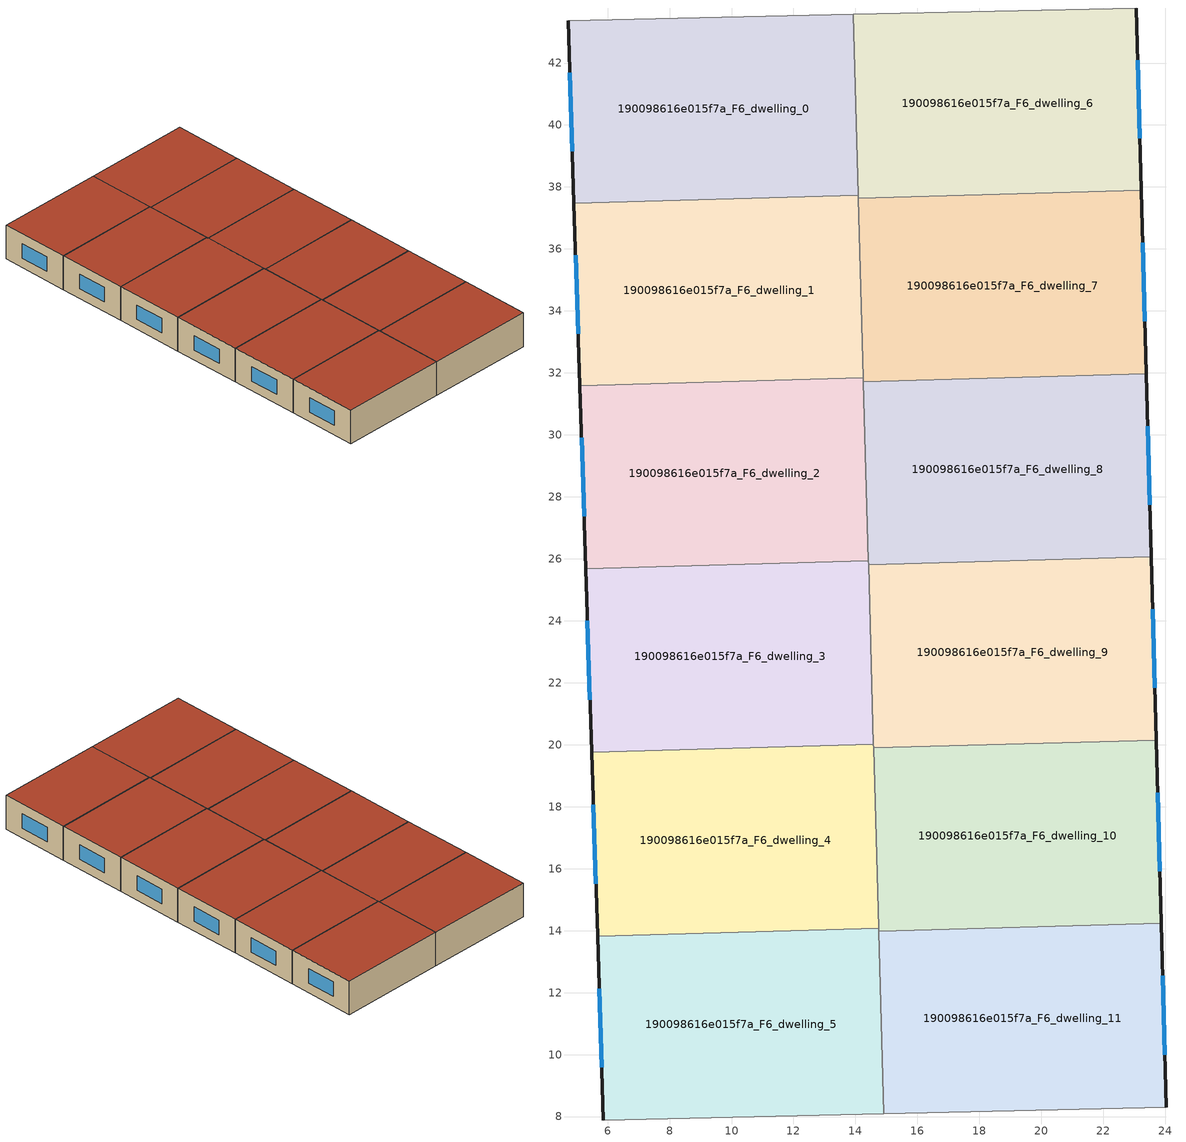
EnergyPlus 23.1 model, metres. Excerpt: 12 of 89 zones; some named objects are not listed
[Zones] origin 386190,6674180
190098616e015f7a_F6_dwelling_0
 floor to 190098616e015f7a_F5_dwelling_0 (EU_floor_Construction): 13.93,43.57 14.09,37.73 4.92,37.47 4.73,43.37 z18
 wall outside (EU_wall_Construction): 4.73,43.37 4.92,37.47 z18:21
 wall adiabatic (EU_wall_Construction): 13.93,43.57 4.73,43.37 z18:21
 wall to 190098616e015f7a_F6_dwelling_1 (EU_wall_Construction): 4.92,37.47 14.09,37.73 z18:21
 wall to 190098616e015f7a_F6_dwelling_6 (EU_wall_Construction): 14.09,37.73 13.93,43.57 z18:21
 window (EU_Window_Construction): 4.78,41.68 4.86,39.16 z18.86:20.14
 roof outside (EU_roof_Construction): 14.09,37.73 13.93,43.57 4.73,43.37 4.92,37.47 z21
190098616e015f7a_F6_dwelling_1
 floor to 190098616e015f7a_F5_dwelling_1 (EU_floor_Construction): 14.09,37.73 14.26,31.84 5.1,31.59 4.92,37.47 z18
 wall outside (EU_wall_Construction): 4.92,37.47 5.1,31.59 z18:21
 wall to 190098616e015f7a_F6_dwelling_2 (EU_wall_Construction): 5.1,31.59 14.26,31.84 z18:21
 wall to 190098616e015f7a_F6_dwelling_7 (EU_wall_Construction): 14.26,31.84 14.1,37.63 z18:21
 wall to 190098616e015f7a_F6_dwelling_6 (EU_wall_Construction): 14.1,37.64 14.09,37.73 z18:21
 window (EU_Window_Construction): 4.97,35.79 5.05,33.27 z18.86:20.14
 roof outside (EU_roof_Construction): 14.26,31.84 14.09,37.73 4.92,37.47 5.1,31.59 z21
190098616e015f7a_F6_dwelling_10
 floor to 190098616e015f7a_F5_dwelling_10 (EU_floor_Construction): 23.71,20.15 23.87,14.23 14.75,13.98 14.59,19.9 z18
 wall outside (EU_wall_Construction): 23.87,14.23 23.71,20.15 z18:21
 wall to 190098616e015f7a_F6_dwelling_9 (EU_wall_Construction): 23.71,20.15 14.59,19.9 z18:21
 wall to 190098616e015f7a_F6_dwelling_11 (EU_wall_Construction): 14.75,13.98 23.87,14.23 z18:21
 wall to 190098616e015f7a_F6_dwelling_4 (EU_wall_Construction): 14.59,19.9 14.75,14.07 z18:21
 wall to 190098616e015f7a_F6_dwelling_5 (EU_wall_Construction): 14.75,14.07 14.75,13.98 z18:21
 window (EU_Window_Construction): 23.83,15.92 23.76,18.46 z18.86:20.14
 roof outside (EU_roof_Construction): 23.87,14.23 23.71,20.15 14.59,19.9 14.75,13.98 z21
190098616e015f7a_F6_dwelling_11
 floor to 190098616e015f7a_F5_dwelling_11 (EU_floor_Construction): 23.87,14.23 24.03,8.3 14.91,8.09 14.75,13.98 z18
 wall outside (EU_wall_Construction): 24.03,8.3 23.87,14.23 z18:21
 wall adiabatic (EU_wall_Construction): 14.91,8.09 24.03,8.3 z18:21
 wall to 190098616e015f7a_F6_dwelling_5 (EU_wall_Construction): 14.75,13.98 14.91,8.09 z18:21
 window (EU_Window_Construction): 23.99,9.99 23.92,12.54 z18.86:20.14
 roof outside (EU_roof_Construction): 24.03,8.3 23.87,14.23 14.75,13.98 14.91,8.09 z21
190098616e015f7a_F6_dwelling_2
 floor to 190098616e015f7a_F5_dwelling_2 (EU_floor_Construction): 14.26,31.84 14.42,25.94 5.3,25.68 5.1,31.59 z18
 wall outside (EU_wall_Construction): 5.1,31.59 5.3,25.68 z18:21
 wall to 190098616e015f7a_F6_dwelling_3 (EU_wall_Construction): 5.3,25.68 14.42,25.94 z18:21
 wall to 190098616e015f7a_F6_dwelling_8 (EU_wall_Construction): 14.42,25.94 14.26,31.72 z18:21
 wall to 190098616e015f7a_F6_dwelling_7 (EU_wall_Construction): 14.26,31.72 14.26,31.84 z18:21
 window (EU_Window_Construction): 5.16,29.9 5.24,27.37 z18.86:20.14
 roof outside (EU_roof_Construction): 14.42,25.94 14.26,31.84 5.1,31.59 5.3,25.68 z21
190098616e015f7a_F6_dwelling_3
 floor to 190098616e015f7a_F5_dwelling_3 (EU_floor_Construction): 14.42,25.94 14.58,20.01 5.49,19.76 5.3,25.68 z18
 wall outside (EU_wall_Construction): 5.3,25.68 5.49,19.76 z18:21
 wall to 190098616e015f7a_F6_dwelling_4 (EU_wall_Construction): 5.49,19.76 14.58,20.01 z18:21
 wall to 190098616e015f7a_F6_dwelling_9 (EU_wall_Construction): 14.58,20.01 14.42,25.81 z18:21
 wall to 190098616e015f7a_F6_dwelling_8 (EU_wall_Construction): 14.42,25.81 14.42,25.94 z18:21
 window (EU_Window_Construction): 5.35,23.99 5.43,21.46 z18.86:20.14
 roof outside (EU_roof_Construction): 14.58,20.01 14.42,25.94 5.3,25.68 5.49,19.76 z21
190098616e015f7a_F6_dwelling_4
 floor to 190098616e015f7a_F5_dwelling_4 (EU_floor_Construction): 14.58,20.01 14.74,14.07 5.68,13.82 5.49,19.76 z18
 wall outside (EU_wall_Construction): 5.49,19.76 5.68,13.82 z18:21
 wall to 190098616e015f7a_F6_dwelling_5 (EU_wall_Construction): 5.68,13.82 14.74,14.07 z18:21
 wall to 190098616e015f7a_F6_dwelling_9 (EU_wall_Construction): 14.59,19.9 14.58,20.01 z18:21
 window (EU_Window_Construction): 5.54,18.07 5.62,15.52 z18.86:20.14
 roof outside (EU_roof_Construction): 14.74,14.07 14.58,20.01 5.49,19.76 5.68,13.82 z21
190098616e015f7a_F6_dwelling_5
 floor to 190098616e015f7a_F5_dwelling_5 (EU_floor_Construction): 14.74,14.07 14.91,8.09 5.87,7.89 5.68,13.82 z18
 wall outside (EU_wall_Construction): 5.68,13.82 5.87,7.89 z18:21
 wall adiabatic (EU_wall_Construction): 5.87,7.89 14.91,8.09 z18:21
 window (EU_Window_Construction): 5.73,12.13 5.81,9.59 z18.86:20.14
 roof outside (EU_roof_Construction): 14.91,8.09 14.74,14.07 5.68,13.82 5.87,7.89 z21
190098616e015f7a_F6_dwelling_6
 floor to 190098616e015f7a_F5_dwelling_6 (EU_floor_Construction): 23.06,43.78 23.22,37.89 14.1,37.63 13.93,43.57 z18
 wall outside (EU_wall_Construction): 23.22,37.89 23.06,43.78 z18:21
 wall adiabatic (EU_wall_Construction): 23.06,43.78 13.93,43.57 z18:21
 wall to 190098616e015f7a_F6_dwelling_7 (EU_wall_Construction): 14.1,37.63 23.22,37.89 z18:21
 window (EU_Window_Construction): 23.17,39.57 23.1,42.09 z18.86:20.14
 roof outside (EU_roof_Construction): 23.22,37.89 23.06,43.78 13.93,43.57 14.1,37.63 z21
190098616e015f7a_F6_dwelling_7
 floor to 190098616e015f7a_F5_dwelling_7 (EU_floor_Construction): 23.22,37.89 23.38,31.97 14.26,31.72 14.1,37.63 z18
 wall outside (EU_wall_Construction): 23.38,31.97 23.22,37.89 z18:21
 wall to 190098616e015f7a_F6_dwelling_8 (EU_wall_Construction): 14.26,31.72 23.38,31.97 z18:21
 window (EU_Window_Construction): 23.34,33.66 23.27,36.2 z18.86:20.14
 roof outside (EU_roof_Construction): 23.38,31.97 23.22,37.89 14.1,37.63 14.26,31.72 z21
190098616e015f7a_F6_dwelling_8
 floor to 190098616e015f7a_F5_dwelling_8 (EU_floor_Construction): 23.38,31.97 23.55,26.06 14.42,25.81 14.26,31.72 z18
 wall outside (EU_wall_Construction): 23.55,26.06 23.38,31.97 z18:21
 wall to 190098616e015f7a_F6_dwelling_9 (EU_wall_Construction): 14.42,25.81 23.55,26.06 z18:21
 window (EU_Window_Construction): 23.5,27.75 23.43,30.28 z18.86:20.14
 roof outside (EU_roof_Construction): 23.55,26.06 23.38,31.97 14.26,31.72 14.42,25.81 z21
190098616e015f7a_F6_dwelling_9
 floor to 190098616e015f7a_F5_dwelling_9 (EU_floor_Construction): 23.55,26.06 23.71,20.15 14.59,19.9 14.42,25.81 z18
 wall outside (EU_wall_Construction): 23.71,20.15 23.55,26.06 z18:21
 window (EU_Window_Construction): 23.66,21.84 23.59,24.37 z18.86:20.14
 roof outside (EU_roof_Construction): 23.71,20.15 23.55,26.06 14.42,25.81 14.59,19.9 z21
[Building]
EU S2 Campaign: North Axis=0; Terrain=City; Solar Distribution=FullExterior
[Site:Location]
Helsinki-Vantaa.AP: Latitude=60.317; Longitude=24.963; Time Zone=2; Elevation=54.6
[SizingPeriod:WeatherFileDays]
AnnualSizingPeriod: Begin Month=1; Begin Day of Month=1; End Month=12; End Day of Month=31; Day of Week for Start Day=Monday; Use Weather File Daylight Saving Period=No; Use Weather File Rain and Snow Indicators=No
[MATERIAL]
EU_InternalMass_Material: Roughness=MediumRough; Thickness=0.1; Conductivity=1; Density=1800; Specific Heat=900; Thermal Absorptance=0.9; Solar Absorptance=0.7; Visible Absorptance=0.7
[MATERIAL:NOMASS] Roughness=MediumRough; Thermal Absorptance=0.9; Solar Absorptance=0.7; Visible Absorptance=0.7
Name | Thermal Resistance
EU_wall_NoMass | 1.10183
EU_roof_NoMass; EU_floor_NoMass | 1.70606
[WINDOWMATERIAL:SIMPLEGLAZINGSYSTEM]
EU_Window_SimpleGlazing: UFactor=3.11035; Solar Heat Gain Coefficient=0.8; Visible Transmittance=0.8
[CONSTRUCTION]
EU_wall_Construction: EU_wall_NoMass
EU_roof_Construction: EU_roof_NoMass
EU_floor_Construction: EU_floor_NoMass
EU_Window_Construction: EU_Window_SimpleGlazing
EU_InternalMass_Construction: EU_InternalMass_Material
[ZONE] Type=1; Multiplier=1; Ceiling Height=autocalculate; Floor Area=autocalculate; Part of Total Floor Area=Yes
Name | Volume
190098616e015f7a_F6_dwelling_0 | 161.958
190098616e015f7a_F6_dwelling_1 | 161.945
190098616e015f7a_F6_dwelling_10 | 161.974
190098616e015f7a_F6_dwelling_11 | 161.971
190098616e015f7a_F6_dwelling_2 | 161.955
190098616e015f7a_F6_dwelling_3 | 161.96
190098616e015f7a_F6_dwelling_4 | 161.966
190098616e015f7a_F6_dwelling_5 | 161.938
190098616e015f7a_F6_dwelling_6 | 161.949
190098616e015f7a_F6_dwelling_7 | 161.977
190098616e015f7a_F6_dwelling_8 | 161.961
190098616e015f7a_F6_dwelling_9 | 161.973
[INTERNALMASS] Construction=EU_InternalMass_Construction
Name | Zone or ZoneList | Surface Area
190098616e015f7a_F6_dwelling_0_EU_InternalMass | 190098616e015f7a_F6_dwelling_0 | 53.9865
190098616e015f7a_F6_dwelling_1_EU_InternalMass | 190098616e015f7a_F6_dwelling_1 | 53.982
190098616e015f7a_F6_dwelling_2_EU_InternalMass | 190098616e015f7a_F6_dwelling_2 | 53.9848
190098616e015f7a_F6_dwelling_3_EU_InternalMass | 190098616e015f7a_F6_dwelling_3 | 53.9861
190098616e015f7a_F6_dwelling_4_EU_InternalMass | 190098616e015f7a_F6_dwelling_4 | 53.9885
190098616e015f7a_F6_dwelling_5_EU_InternalMass | 190098616e015f7a_F6_dwelling_5 | 53.9795
190098616e015f7a_F6_dwelling_6_EU_InternalMass | 190098616e015f7a_F6_dwelling_6 | 53.9827
190098616e015f7a_F6_dwelling_7_EU_InternalMass | 190098616e015f7a_F6_dwelling_7 | 53.9927
190098616e015f7a_F6_dwelling_8_EU_InternalMass | 190098616e015f7a_F6_dwelling_8 | 53.9866
190098616e015f7a_F6_dwelling_9_EU_InternalMass | 190098616e015f7a_F6_dwelling_9 | 53.9911
190098616e015f7a_F6_dwelling_10_EU_InternalMass | 190098616e015f7a_F6_dwelling_10 | 53.9911
190098616e015f7a_F6_dwelling_11_EU_InternalMass | 190098616e015f7a_F6_dwelling_11 | 53.9902
[OTHEREQUIPMENT] Fuel Type=Electricity; Design Level Calculation Method=Watts/Area; Power per Zone Floor Area=1; Fraction Latent=0; Fraction Radiant=0; Fraction Lost=0; Carbon Dioxide Generation Rate=0; EndUse Subcategory=EU_Step8_InternalGains
Name | Zone or ZoneList or Space or SpaceList | Schedule
EU_Step8_InternalGain_190098616e015f7a_F6_dwelling_0_f000 | 190098616e015f7a_F6_dwelling_0 | EU_Step8_GainSchedule_190098616e015f7a_F6_dwelling_0_f000
EU_Step8_InternalGain_190098616e015f7a_F6_dwelling_1_f000 | 190098616e015f7a_F6_dwelling_1 | EU_Step8_GainSchedule_190098616e015f7a_F6_dwelling_1_f000
EU_Step8_InternalGain_190098616e015f7a_F6_dwelling_2_f000 | 190098616e015f7a_F6_dwelling_2 | EU_Step8_GainSchedule_190098616e015f7a_F6_dwelling_2_f000
EU_Step8_InternalGain_190098616e015f7a_F6_dwelling_3_f000 | 190098616e015f7a_F6_dwelling_3 | EU_Step8_GainSchedule_190098616e015f7a_F6_dwelling_3_f000
EU_Step8_InternalGain_190098616e015f7a_F6_dwelling_4_f000 | 190098616e015f7a_F6_dwelling_4 | EU_Step8_GainSchedule_190098616e015f7a_F6_dwelling_4_f000
EU_Step8_InternalGain_190098616e015f7a_F6_dwelling_5_f000 | 190098616e015f7a_F6_dwelling_5 | EU_Step8_GainSchedule_190098616e015f7a_F6_dwelling_5_f000
EU_Step8_InternalGain_190098616e015f7a_F6_dwelling_6_f000 | 190098616e015f7a_F6_dwelling_6 | EU_Step8_GainSchedule_190098616e015f7a_F6_dwelling_6_f000
EU_Step8_InternalGain_190098616e015f7a_F6_dwelling_7_f000 | 190098616e015f7a_F6_dwelling_7 | EU_Step8_GainSchedule_190098616e015f7a_F6_dwelling_7_f000
EU_Step8_InternalGain_190098616e015f7a_F6_dwelling_8_f000 | 190098616e015f7a_F6_dwelling_8 | EU_Step8_GainSchedule_190098616e015f7a_F6_dwelling_8_f000
EU_Step8_InternalGain_190098616e015f7a_F6_dwelling_9_f000 | 190098616e015f7a_F6_dwelling_9 | EU_Step8_GainSchedule_190098616e015f7a_F6_dwelling_9_f000
EU_Step8_InternalGain_190098616e015f7a_F6_dwelling_10_f000 | 190098616e015f7a_F6_dwelling_10 | EU_Step8_GainSchedule_190098616e015f7a_F6_dwelling_10_f000
EU_Step8_InternalGain_190098616e015f7a_F6_dwelling_11_f000 | 190098616e015f7a_F6_dwelling_11 | EU_Step8_GainSchedule_190098616e015f7a_F6_dwelling_11_f000
[ZONEVENTILATION:DESIGNFLOWRATE] Schedule=EU_AlwaysOn; Design Flow Rate Calculation Method=AirChanges/Hour; Air Changes per Hour=0.756316; Ventilation Type=Natural; Fan Pressure Rise=0; Fan Total Efficiency=1; Constant Term Coefficient=1; Temperature Term Coefficient=0; Velocity Term Coefficient=0; Velocity Squared Term Coefficient=0; Minimum Indoor Temperature=-100; Maximum Indoor Temperature=100; Delta Temperature=-100; Minimum Outdoor Temperature=-100; Maximum Outdoor Temperature=100; Maximum Wind Speed=40
Name | Zone or ZoneList or Space or SpaceList
EU_ConstantAir_190098616e015f7a_F6_dwelling_0 | 190098616e015f7a_F6_dwelling_0
EU_ConstantAir_190098616e015f7a_F6_dwelling_1 | 190098616e015f7a_F6_dwelling_1
EU_ConstantAir_190098616e015f7a_F6_dwelling_2 | 190098616e015f7a_F6_dwelling_2
EU_ConstantAir_190098616e015f7a_F6_dwelling_3 | 190098616e015f7a_F6_dwelling_3
EU_ConstantAir_190098616e015f7a_F6_dwelling_4 | 190098616e015f7a_F6_dwelling_4
EU_ConstantAir_190098616e015f7a_F6_dwelling_5 | 190098616e015f7a_F6_dwelling_5
EU_ConstantAir_190098616e015f7a_F6_dwelling_6 | 190098616e015f7a_F6_dwelling_6
EU_ConstantAir_190098616e015f7a_F6_dwelling_7 | 190098616e015f7a_F6_dwelling_7
EU_ConstantAir_190098616e015f7a_F6_dwelling_8 | 190098616e015f7a_F6_dwelling_8
EU_ConstantAir_190098616e015f7a_F6_dwelling_9 | 190098616e015f7a_F6_dwelling_9
EU_ConstantAir_190098616e015f7a_F6_dwelling_10 | 190098616e015f7a_F6_dwelling_10
EU_ConstantAir_190098616e015f7a_F6_dwelling_11 | 190098616e015f7a_F6_dwelling_11
[HVACTEMPLATE:ZONE:IDEALLOADSAIRSYSTEM] System Availability Schedule=EU_AlwaysOn; Maximum Heating Supply Air Temperature=50; Minimum Cooling Supply Air Temperature=13; Maximum Heating Supply Air Humidity Ratio=0.0156; Minimum Cooling Supply Air Humidity Ratio=0.0077; Heating Limit=NoLimit; Cooling Limit=NoLimit; Heating Availability Schedule=EU_AlwaysOn; Cooling Availability Schedule=EU_CoolingOff; Dehumidification Control Type=ConstantSensibleHeatRatio; Cooling Sensible Heat Ratio=0.7; Dehumidification Setpoint=60; Humidification Control Type=None; Humidification Setpoint=30; Outdoor Air Method=None; Outdoor Air Flow Rate per Person=0.00944; Outdoor Air Flow Rate per Zone Floor Area=0; Outdoor Air Flow Rate per Zone=0; Demand Controlled Ventilation Type=None; Outdoor Air Economizer Type=NoEconomizer; Heat Recovery Type=None; Sensible Heat Recovery Effectiveness=0.7; Latent Heat Recovery Effectiveness=0.65
Name | Template Thermostat
190098616e015f7a_F6_dwelling_0 | EU_HeatOnly_190098616e015f7a_F6_dwelling_0
190098616e015f7a_F6_dwelling_1 | EU_HeatOnly_190098616e015f7a_F6_dwelling_1
190098616e015f7a_F6_dwelling_2 | EU_HeatOnly_190098616e015f7a_F6_dwelling_2
190098616e015f7a_F6_dwelling_3 | EU_HeatOnly_190098616e015f7a_F6_dwelling_3
190098616e015f7a_F6_dwelling_4 | EU_HeatOnly_190098616e015f7a_F6_dwelling_4
190098616e015f7a_F6_dwelling_5 | EU_HeatOnly_190098616e015f7a_F6_dwelling_5
190098616e015f7a_F6_dwelling_6 | EU_HeatOnly_190098616e015f7a_F6_dwelling_6
190098616e015f7a_F6_dwelling_7 | EU_HeatOnly_190098616e015f7a_F6_dwelling_7
190098616e015f7a_F6_dwelling_8 | EU_HeatOnly_190098616e015f7a_F6_dwelling_8
190098616e015f7a_F6_dwelling_9 | EU_HeatOnly_190098616e015f7a_F6_dwelling_9
190098616e015f7a_F6_dwelling_10 | EU_HeatOnly_190098616e015f7a_F6_dwelling_10
190098616e015f7a_F6_dwelling_11 | EU_HeatOnly_190098616e015f7a_F6_dwelling_11
[SIZING:ZONE] Zone Cooling Design Supply Air Temperature Input Method=SupplyAirTemperature; Zone Cooling Design Supply Air Temperature=13; Zone Heating Design Supply Air Temperature Input Method=SupplyAirTemperature; Zone Heating Design Supply Air Temperature=50; Zone Cooling Design Supply Air Humidity Ratio=0.008; Zone Heating Design Supply Air Humidity Ratio=0.008; Cooling Design Air Flow Method=DesignDay; Cooling Design Air Flow Rate=0; Cooling Minimum Air Flow per Zone Floor Area=0.000762; Cooling Minimum Air Flow=0; Cooling Minimum Air Flow Fraction=0.2; Heating Design Air Flow Method=DesignDay; Heating Design Air Flow Rate=0; Heating Maximum Air Flow per Zone Floor Area=0.002032; Heating Maximum Air Flow=0.141576; Heating Maximum Air Flow Fraction=0.3; Account for Dedicated Outdoor Air System=No; Dedicated Outdoor Air System Control Strategy=NeutralSupplyAir; Dedicated Outdoor Air Low Setpoint Temperature for Design=autosize; Dedicated Outdoor Air High Setpoint Temperature for Design=autosize; Zone Load Sizing Method=Sensible Load Only No Latent Load; Zone Latent Cooling Design Supply Air Humidity Ratio Input Method=HumidityRatioDifference; Zone Cooling Design Supply Air Humidity Ratio Difference=0.005; Zone Latent Heating Design Supply Air Humidity Ratio Input Method=HumidityRatioDifference; Zone Humidification Design Supply Air Humidity Ratio Difference=0.005
190098616e015f7a_F6_dwelling_0; 190098616e015f7a_F6_dwelling_1; 190098616e015f7a_F6_dwelling_2; 190098616e015f7a_F6_dwelling_3; 190098616e015f7a_F6_dwelling_4; 190098616e015f7a_F6_dwelling_5; 190098616e015f7a_F6_dwelling_6; 190098616e015f7a_F6_dwelling_7; 190098616e015f7a_F6_dwelling_8; 190098616e015f7a_F6_dwelling_9; 190098616e015f7a_F6_dwelling_10; 190098616e015f7a_F6_dwelling_11
[SCHEDULE:CONSTANT]
Name | Hourly Value
EU_AlwaysOn | 1
EU_CoolingOff | 0
[SCHEDULE:FILE] Column Number=1; Rows to Skip at Top=0; Number of Hours of Data=8760; Column Separator=Comma; Interpolate to Timestep=No; Minutes per Item=60; Adjust Schedule for Daylight Savings=Yes
Name | File
EU_Step8_GainSchedule_190098616e015f7a_F6_dwelling_0_f000 | ../../schedules/190098616e015f7a/190098616e015f7a_F6_dwelling_0_f000_gain.csv
EU_Step8_GainSchedule_190098616e015f7a_F6_dwelling_1_f000 | ../../schedules/190098616e015f7a/190098616e015f7a_F6_dwelling_1_f000_gain.csv
EU_Step8_GainSchedule_190098616e015f7a_F6_dwelling_2_f000 | ../../schedules/190098616e015f7a/190098616e015f7a_F6_dwelling_2_f000_gain.csv
EU_Step8_GainSchedule_190098616e015f7a_F6_dwelling_3_f000 | ../../schedules/190098616e015f7a/190098616e015f7a_F6_dwelling_3_f000_gain.csv
EU_Step8_GainSchedule_190098616e015f7a_F6_dwelling_4_f000 | ../../schedules/190098616e015f7a/190098616e015f7a_F6_dwelling_4_f000_gain.csv
EU_Step8_GainSchedule_190098616e015f7a_F6_dwelling_5_f000 | ../../schedules/190098616e015f7a/190098616e015f7a_F6_dwelling_5_f000_gain.csv
EU_Step8_GainSchedule_190098616e015f7a_F6_dwelling_6_f000 | ../../schedules/190098616e015f7a/190098616e015f7a_F6_dwelling_6_f000_gain.csv
EU_Step8_GainSchedule_190098616e015f7a_F6_dwelling_7_f000 | ../../schedules/190098616e015f7a/190098616e015f7a_F6_dwelling_7_f000_gain.csv
EU_Step8_GainSchedule_190098616e015f7a_F6_dwelling_8_f000 | ../../schedules/190098616e015f7a/190098616e015f7a_F6_dwelling_8_f000_gain.csv
EU_Step8_GainSchedule_190098616e015f7a_F6_dwelling_9_f000 | ../../schedules/190098616e015f7a/190098616e015f7a_F6_dwelling_9_f000_gain.csv
EU_Step8_GainSchedule_190098616e015f7a_F6_dwelling_10_f000 | ../../schedules/190098616e015f7a/190098616e015f7a_F6_dwelling_10_f000_gain.csv
EU_Step8_GainSchedule_190098616e015f7a_F6_dwelling_11_f000 | ../../schedules/190098616e015f7a/190098616e015f7a_F6_dwelling_11_f000_gain.csv
